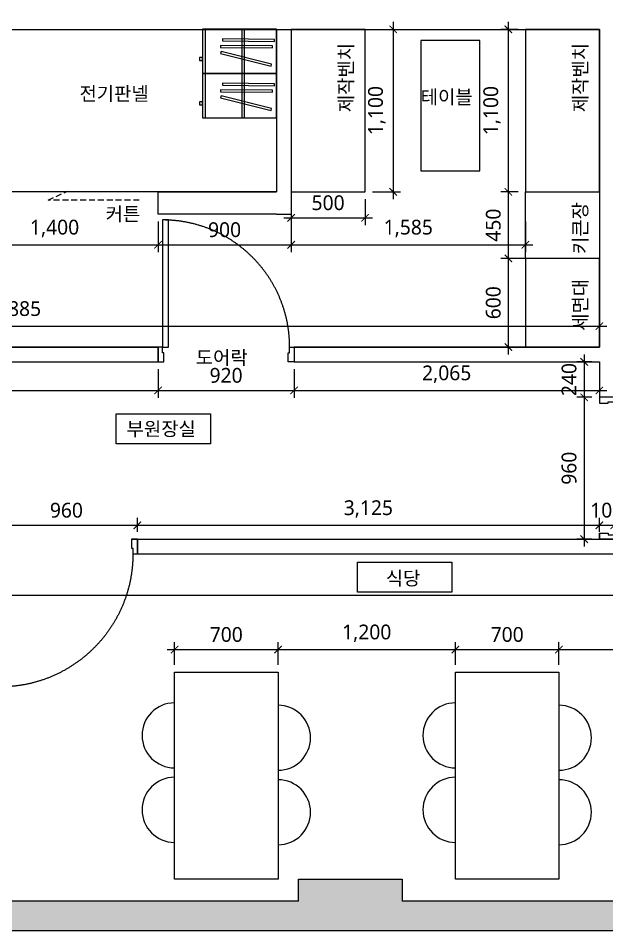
# Model space of a CAD drawing. Header units: metres. Extents: x 11578468 to 47831421, y -58341524 to -14256839.
# Drawn here: x 23911385 to 23915366, y -29068332 to -29062157 of the extents above; entities that cross this region are included whole.
import ezdxf
from ezdxf.enums import TextEntityAlignment as Align

# ---------------------------------------------------------------- set-up
doc = ezdxf.new("R2010")
doc.units = ezdxf.units.M
doc.header["$LTSCALE"] = 50
doc.header["$MEASUREMENT"] = 0
doc.linetypes.add('CENTER2', pattern=[28.575, 19.05, -3.175, 3.175, -3.175])
doc.linetypes.add('DH-HID2', pattern=[1.2, 0.8, -0.4])
doc.layers.get('0').update_dxf_attribs({"linetype": 'CONTINUOUS'})
doc.layers.get('DEFPOINTS').update_dxf_attribs({"linetype": 'CONTINUOUS'})
for name, color, linetype in [('0-ELC TEXT', 7, 'CONTINUOUS'), ('04_FUR', 6, 'CONTINUOUS'), ('3.기호.계단선', 30, 'CONTINUOUS'), ('FU-FURM', 251, 'DH-HID2'), ('S-DIM', 7, 'CONTINUOUS'), ('wall', 3, 'CONTINUOUS'), ('WIN', 4, 'CONTINUOUS'), ('家具', 251, 'CONTINUOUS')]:
    doc.layers.add(name, color=color, linetype=linetype)
doc.layers.add('Arch', color=8, linetype='CONTINUOUS', lineweight=0)
doc.layers.add('ha', color=8, linetype='CONTINUOUS', lineweight=5)
doc.styles.add('HY 울릉도 L', font='malgun.ttf')
doc.styles.add('맑은 고딕', font='malgun.ttf')
doc.dimstyles.new('사본 50', dxfattribs={"dimscale": 50, "dimtxt": 2, "dimasz": 1, "dimexe": 1, "dimexo": 1, "dimgap": 1, "dimtad": 1, "dimdec": 0, "dimrnd": 0.05, "dimdsep": 46, "dimlunit": 6, "dimtxsty": 'HY 울릉도 L', "dimblk": 'ARCHTICK', "dimcen": 2.5, "dimdle": 1, "dimclrd": 133, "dimclre": 133, "dimclrt": 30, "dimadec": 0, "dimazin": 0, "dimtfac": 1, "dimtdec": 0, "dimtix": 1, "dimtmove": 2, "dimatfit": 3, "dimldrblk": 'ARCHTICK', "dimfxl": 1, "dimlwd": -1, "dimlwe": -1, "dimarcsym": 0})

# ---------------------------------------------------------------- blocks, each defined once
blk = doc.blocks.new('sdagdgds')
at = {"layer": 'ha', "transparency": 33554687}
h = blk.add_hatch(color=256, dxfattribs=at)
h.dxf.hatch_style = 1
h.paths.add_polyline_path([(23725502, -29128457), (23728302, -29128457), (23728302, -29132607), (23728502, -29132607), (23728502, -29128257), (23728302, -29128257), (23725302, -29128257), (23725302, -29132557), (23725502, -29132557)])
h.paths.add_polyline_path([(23728502, -29133657), (23728302, -29133657), (23728302, -29133757), (23725502, -29133757), (23725502, -29133657), (23725302, -29133657), (23725302, -29133757), (23724848.0976572, -29133757), (23724752, -29133757), (23724752, -29136507), (23725152, -29136507), (23725152, -29137657), (23725352, -29137657), (23725352, -29137507), (23727752, -29137507), (23727952, -29137507), (23727952, -29137307), (23725352, -29137307), (23725352, -29136507), (23727052, -29136507), (23727052, -29136707), (23727252, -29136707), (23727252, -29136507), (23727252, -29135757), (23727252, -29135707), (23727052, -29135707), (23727052, -29135757), (23727052, -29136307), (23725352, -29136307), (23724952, -29136307), (23724952, -29133957), (23727052, -29133957), (23727052, -29134507), (23727252, -29134507), (23727252, -29133957), (23728502, -29133957)])
h.paths.add_polyline_path([(23727952, -29138607), (23727752, -29138607), (23727752, -29139637), (23725352, -29139637), (23725352, -29139457), (23725152, -29139457), (23725152, -29140057), (23725352, -29140057), (23725352, -29139837), (23727752, -29139837), (23727752, -29139907), (23727952, -29139907), (23727952, -29139837)])
h.paths.add_polyline_path([(23727952, -29141007), (23727752, -29141007), (23727752, -29142007), (23725352, -29142007), (23725352, -29141857), (23725152, -29141857), (23725152, -29144557), (23725652, -29144557), (23725652, -29144657), (23729552, -29144657), (23729552, -29144457), (23725852, -29144457), (23725852, -29144357), (23725352, -29144357), (23725352, -29142207), (23727952, -29142207)])
h.paths.add_polyline_path([(23731552, -29144307), (23730852, -29144307), (23730852, -29144457), (23730732, -29144457), (23730732, -29144657), (23732052, -29144657), (23732052, -29144457), (23731552, -29144457)])
h.paths.add_polyline_path([(23739502, -29144457), (23736702, -29144457), (23736702, -29144307), (23736002, -29144307), (23736002, -29144457), (23733202, -29144457), (23733202, -29144657), (23739502, -29144657)])
h.paths.add_polyline_path([(23745902, -29143307), (23745702, -29143307), (23745702, -29144457), (23744702, -29144457), (23744702, -29144307), (23744002, -29144307), (23744002, -29144457), (23743102, -29144457), (23743102, -29144657), (23745902, -29144657)])
h.paths.add_polyline_path([(23745902, -29133157), (23745702, -29133157), (23745702, -29139657), (23745902, -29139657)])
h.paths.add_polyline_path([(23745902, -29140857), (23745702, -29140857), (23745702, -29142157), (23745902, -29142157)])
h.paths.add_polyline_path([(23744602, -29136307), (23743902, -29136307), (23743902, -29136657), (23744602, -29136657)])
h.paths.add_polyline_path([(23736702, -29136307), (23736002, -29136307), (23736002, -29136657), (23736702, -29136657)])
h.paths.add_polyline_path([(23731602, -29136307), (23730902, -29136307), (23730902, -29136657), (23731602, -29136657)])
h.paths.add_polyline_path([(23745902, -29130707), (23745702, -29130707), (23745702, -29131957), (23745902, -29131957)])
h.paths.add_polyline_path([(23745902, -29128257), (23743802, -29128257), (23743802, -29128457), (23743802, -29128707), (23744502, -29128707), (23744502, -29128457), (23745702, -29128457), (23745702, -29129607), (23745902, -29129607)])
h.paths.add_polyline_path([(23731602, -29128457), (23731602, -29128257), (23730902, -29128257), (23730902, -29130107), (23731102, -29130107), (23731102, -29128707), (23731602, -29128707)])
h.paths.add_polyline_path([(23736702, -29128257), (23736002, -29128257), (23736002, -29128457), (23736002, -29128707), (23736702, -29128707), (23736702, -29128457)])
at = {"layer": 'wall'}
for p, q in [((23736002, -29144457), (23736002, -29144307)), ((23736002, -29144307), (23736702, -29144307)), ((23736702, -29144307), (23736702, -29144457)), ((23736002, -29144457), (23733202, -29144457)), ((23739502, -29144457), (23736702, -29144457)), ((23739502, -29144657), (23733202, -29144657))]:
    blk.add_line(p, q, dxfattribs=at)
blk = doc.blocks.new('*U1345')
at = {"layer": 'WIN', "linetype": 'Continuous', "transparency": 33554687}
for points in [[(30, 1100), (30, 200), (70, 200), (70, 1100)], [(0, 200), (0, 100), (40, 100), (40, 160), (30, 160), (30, 200)], [(960, 200), (960, 100), (920, 100), (920, 160), (930, 160), (930, 200)]]:
    blk.add_lwpolyline(points, close=True, dxfattribs=at)
at = {"layer": 'WIN', "linetype": 'CENTER2', "ltscale": 20, "transparency": 33554687}
blk.add_arc((30, 200), 900, 0, 90, dxfattribs=at)
blk = doc.blocks.new('arrttt')
at = {"layer": 'Arch', "color": 6}
for p, q in [((883190.8, 53508.7), (882890.8, 53508.7)), ((882890.8, 53508.7), (882890.8, 53008.7)), ((882958.9, 53496.3), (882955.8, 53144.1)), ((882972.9, 53496.2), (882958.9, 53496.3)), ((882969.8, 53144), (882972.9, 53496.2)), ((883002.8, 53482.1), (882999.7, 53130)), ((883016.8, 53482), (883002.8, 53482.1)), ((883013.7, 53129.9), (883016.8, 53482)), ((883126.4, 53476.3), (883040, 53134.9)), ((883140, 53472.9), (883126.4, 53476.3)), ((883190.8, 53008.7), (883190.8, 53508.7)), ((883053.6, 53131.5), (883140, 53472.9)), ((882890.8, 53291.2), (883190.8, 53291.2)), ((882890.8, 53276.2), (883190.8, 53276.2)), ((882955.8, 53144.1), (882969.8, 53144)), ((882999.7, 53130), (883013.7, 53129.9)), ((883040, 53134.9), (883053.6, 53131.5)), ((883190.8, 53028.7), (882890.8, 53028.7)), ((882890.8, 53008.7), (883190.8, 53008.7)), ((883100.8, 53008.7), (883080.8, 53008.7)), ((883080.8, 53008.7), (883080.8, 52988.7)), ((883080.8, 52988.7), (883100.8, 52988.7)), ((883100.8, 52988.7), (883100.8, 53008.7))]:
    blk.add_line(p, q, dxfattribs=at)
blk = doc.blocks.new('_ArchTick')
at = {"color": 0, "linetype": 'ByBlock', "const_width": 0.15}
blk.add_lwpolyline([(-0.5, -0.5), (0.5, 0.5)], dxfattribs=at)
blk = doc.blocks.new('*D2931')
at = {"layer": 'DEFPOINTS', "color": 0}
for p in [(23915315.7, -29064482), (23915212.7, -29064722), (23915315.7, -29064722)]:
    blk.add_point(p, dxfattribs=at)
at = {"layer": 'S-DIM', "color": 133, "ltscale": 10}
for p, q in [((23915265.7, -29064482), (23915162.7, -29064482)), ((23915212.7, -29064432), (23915212.7, -29064772)), ((23915265.7, -29064722), (23915162.7, -29064722))]:
    blk.add_line(p, q, dxfattribs=at)
at = {"layer": 'S-DIM', "color": 133, "xscale": 50, "yscale": 50, "zscale": 50}
for p, rotation in [((23915212.7, -29064482), 270), ((23915212.7, -29064722), 90)]:
    blk.add_blockref('_ArchTick', p, dxfattribs=dict(at, rotation=rotation))
at = {"layer": 'S-DIM', "color": 30, "ltscale": 10, "insert": (23915111, -29064602), "char_height": 100, "attachment_point": 5, "rotation": 90, "style": 'HY 울릉도 L'}
blk.add_mtext('240', dxfattribs=at)
blk = doc.blocks.new('*D2932')
at = {"layer": 'DEFPOINTS', "color": 0}
for p in [(23915315.7, -29064722), (23915212.7, -29065682), (23915315.7, -29065682)]:
    blk.add_point(p, dxfattribs=at)
at = {"layer": 'S-DIM', "color": 133, "ltscale": 10}
for p, q in [((23915212.7, -29064672), (23915212.7, -29065732)), ((23915265.7, -29064722), (23915162.7, -29064722)), ((23915265.7, -29065682), (23915162.7, -29065682))]:
    blk.add_line(p, q, dxfattribs=at)
at = {"layer": 'S-DIM', "color": 133, "xscale": 50, "yscale": 50, "zscale": 50}
for p, rotation in [((23915212.7, -29064722), 90), ((23915212.7, -29065682), 270)]:
    blk.add_blockref('_ArchTick', p, dxfattribs=dict(at, rotation=rotation))
at = {"layer": 'S-DIM', "color": 30, "ltscale": 10, "insert": (23915111, -29065202), "char_height": 100, "attachment_point": 5, "rotation": 90, "style": 'HY 울릉도 L'}
blk.add_mtext('960', dxfattribs=at)
blk = doc.blocks.new('*D2934')
at = {"layer": 'DEFPOINTS', "color": 0}
for p in [(23912190.8, -29065588.4), (23911230.8, -29065682), (23912190.8, -29065682)]:
    blk.add_point(p, dxfattribs=at)
at = {"layer": 'S-DIM', "color": 133, "ltscale": 10}
for p, q in [((23911230.8, -29065632), (23911230.8, -29065538.4)), ((23912190.8, -29065632), (23912190.8, -29065538.4)), ((23911180.8, -29065588.4), (23912240.8, -29065588.4))]:
    blk.add_line(p, q, dxfattribs=at)
at = {"layer": 'S-DIM', "color": 133, "xscale": 50, "yscale": 50, "zscale": 50, "rotation": 180}
blk.add_blockref('_ArchTick', (23911230.8, -29065588.4), dxfattribs=at)
at = {"layer": 'S-DIM', "color": 133, "xscale": 50, "yscale": 50, "zscale": 50}
blk.add_blockref('_ArchTick', (23912190.8, -29065588.4), dxfattribs=at)
at = {"layer": 'S-DIM', "color": 30, "ltscale": 10, "insert": (23911710.8, -29065486.7), "char_height": 100, "attachment_point": 5, "style": 'HY 울릉도 L'}
blk.add_mtext('960', dxfattribs=at)
blk = doc.blocks.new('*D2935')
at = {"layer": 'DEFPOINTS', "color": 0}
for p in [(23915315.7, -29065588.4), (23912190.8, -29065682), (23915315.7, -29065682)]:
    blk.add_point(p, dxfattribs=at)
at = {"layer": 'S-DIM', "color": 133, "ltscale": 10}
for p, q in [((23912190.8, -29065632), (23912190.8, -29065538.4)), ((23915315.7, -29065632), (23915315.7, -29065538.4)), ((23912140.8, -29065588.4), (23915365.7, -29065588.4))]:
    blk.add_line(p, q, dxfattribs=at)
at = {"layer": 'S-DIM', "color": 133, "xscale": 50, "yscale": 50, "zscale": 50, "rotation": 180}
blk.add_blockref('_ArchTick', (23912190.8, -29065588.4), dxfattribs=at)
at = {"layer": 'S-DIM', "color": 133, "xscale": 50, "yscale": 50, "zscale": 50}
blk.add_blockref('_ArchTick', (23915315.7, -29065588.4), dxfattribs=at)
at = {"layer": 'S-DIM', "color": 30, "ltscale": 10, "insert": (23913753.2, -29065478.1), "char_height": 100, "attachment_point": 5, "style": 'HY 울릉도 L'}
blk.add_mtext('3,125', dxfattribs=at)
blk = doc.blocks.new('*D2936')
at = {"layer": 'DEFPOINTS', "color": 0}
for p in [(23915415.7, -29062232), (23915415.7, -29065588.4), (23915315.7, -29065682)]:
    blk.add_point(p, dxfattribs=at)
at = {"layer": 'S-DIM', "color": 133, "ltscale": 10}
for p, q in [((23915415.7, -29062282), (23915415.7, -29065638.4)), ((23915315.7, -29065632), (23915315.7, -29065538.4)), ((23915265.7, -29065588.4), (23915465.7, -29065588.4))]:
    blk.add_line(p, q, dxfattribs=at)
at = {"layer": 'S-DIM', "color": 133, "xscale": 50, "yscale": 50, "zscale": 50}
blk.add_blockref('_ArchTick', (23915315.7, -29065588.4), dxfattribs=at)
at = {"layer": 'S-DIM', "color": 133, "xscale": 50, "yscale": 50, "zscale": 50, "rotation": 180}
blk.add_blockref('_ArchTick', (23915415.7, -29065588.4), dxfattribs=at)
at = {"layer": 'S-DIM', "color": 30, "ltscale": 10, "insert": (23915365.7, -29065486.4), "char_height": 100, "attachment_point": 5, "style": 'HY 울릉도 L'}
blk.add_mtext('100', dxfattribs=at)
blk = doc.blocks.new('*D2943')
at = {"layer": 'DEFPOINTS', "color": 0}
for p in [(23911230.8, -29065782), (23920380.8, -29065782), (23920380.8, -29066061.8)]:
    blk.add_point(p, dxfattribs=at)
at = {"layer": 'wall', "color": 133, "ltscale": 10}
for p, q in [((23911230.8, -29065832), (23911230.8, -29066111.8)), ((23920380.8, -29065832), (23920380.8, -29066111.8)), ((23911180.8, -29066061.8), (23920430.8, -29066061.8))]:
    blk.add_line(p, q, dxfattribs=at)
at = {"layer": 'wall', "color": 133, "xscale": 50, "yscale": 50, "zscale": 50, "rotation": 180}
blk.add_blockref('_ArchTick', (23911230.8, -29066061.8), dxfattribs=at)
at = {"layer": 'wall', "color": 133, "xscale": 50, "yscale": 50, "zscale": 50}
blk.add_blockref('_ArchTick', (23920380.8, -29066061.8), dxfattribs=at)
at = {"layer": 'wall', "color": 30, "ltscale": 10, "insert": (23915805.8, -29065951.5), "char_height": 100, "attachment_point": 5, "style": 'HY 울릉도 L'}
blk.add_mtext('9,150', dxfattribs=at)
blk = doc.blocks.new('*D2944')
at = {"layer": 'DEFPOINTS', "color": 0}
for p in [(23913142.2, -29066429.3), (23912442.2, -29066582), (23913142.2, -29066582)]:
    blk.add_point(p, dxfattribs=at)
at = {"layer": 'wall', "color": 133, "ltscale": 10}
for p, q in [((23912442.2, -29066532), (23912442.2, -29066379.3)), ((23913142.2, -29066532), (23913142.2, -29066379.3)), ((23912392.2, -29066429.3), (23913192.2, -29066429.3))]:
    blk.add_line(p, q, dxfattribs=at)
at = {"layer": 'wall', "color": 133, "xscale": 50, "yscale": 50, "zscale": 50, "rotation": 180}
blk.add_blockref('_ArchTick', (23912442.2, -29066429.3), dxfattribs=at)
at = {"layer": 'wall', "color": 133, "xscale": 50, "yscale": 50, "zscale": 50}
blk.add_blockref('_ArchTick', (23913142.2, -29066429.3), dxfattribs=at)
at = {"layer": 'wall', "color": 30, "ltscale": 10, "insert": (23912792.2, -29066327.6), "char_height": 100, "attachment_point": 5, "style": 'HY 울릉도 L'}
blk.add_mtext('700', dxfattribs=at)
blk = doc.blocks.new('*D2945')
at = {"layer": 'DEFPOINTS', "color": 0}
for p in [(23914342.2, -29066429.3), (23913142.2, -29066582), (23914342.2, -29066582)]:
    blk.add_point(p, dxfattribs=at)
at = {"layer": 'wall', "color": 133, "ltscale": 10}
for p, q in [((23913142.2, -29066532), (23913142.2, -29066379.3)), ((23914342.2, -29066532), (23914342.2, -29066379.3)), ((23913092.2, -29066429.3), (23914392.2, -29066429.3))]:
    blk.add_line(p, q, dxfattribs=at)
at = {"layer": 'wall', "color": 133, "xscale": 50, "yscale": 50, "zscale": 50, "rotation": 180}
blk.add_blockref('_ArchTick', (23913142.2, -29066429.3), dxfattribs=at)
at = {"layer": 'wall', "color": 133, "xscale": 50, "yscale": 50, "zscale": 50}
blk.add_blockref('_ArchTick', (23914342.2, -29066429.3), dxfattribs=at)
at = {"layer": 'wall', "color": 30, "ltscale": 10, "insert": (23913742.2, -29066319), "char_height": 100, "attachment_point": 5, "style": 'HY 울릉도 L'}
blk.add_mtext('1,200', dxfattribs=at)
blk = doc.blocks.new('*D2946')
at = {"layer": 'DEFPOINTS', "color": 0}
for p in [(23915042.2, -29066429.3), (23914342.2, -29066582), (23915042.2, -29066582)]:
    blk.add_point(p, dxfattribs=at)
at = {"layer": 'wall', "color": 133, "ltscale": 10}
for p, q in [((23914342.2, -29066532), (23914342.2, -29066379.3)), ((23915042.2, -29066532), (23915042.2, -29066379.3)), ((23914292.2, -29066429.3), (23915092.2, -29066429.3))]:
    blk.add_line(p, q, dxfattribs=at)
at = {"layer": 'wall', "color": 133, "xscale": 50, "yscale": 50, "zscale": 50, "rotation": 180}
blk.add_blockref('_ArchTick', (23914342.2, -29066429.3), dxfattribs=at)
at = {"layer": 'wall', "color": 133, "xscale": 50, "yscale": 50, "zscale": 50}
blk.add_blockref('_ArchTick', (23915042.2, -29066429.3), dxfattribs=at)
at = {"layer": 'wall', "color": 30, "ltscale": 10, "insert": (23914692.2, -29066327.6), "char_height": 100, "attachment_point": 5, "style": 'HY 울릉도 L'}
blk.add_mtext('700', dxfattribs=at)
blk = doc.blocks.new('*D2947')
at = {"layer": 'DEFPOINTS', "color": 0}
for p in [(23916242.2, -29066429.3), (23915042.2, -29066582), (23916242.2, -29066582)]:
    blk.add_point(p, dxfattribs=at)
at = {"layer": 'wall', "color": 133, "ltscale": 10}
for p, q in [((23915042.2, -29066532), (23915042.2, -29066379.3)), ((23916242.2, -29066532), (23916242.2, -29066379.3)), ((23914992.2, -29066429.3), (23916292.2, -29066429.3))]:
    blk.add_line(p, q, dxfattribs=at)
at = {"layer": 'wall', "color": 133, "xscale": 50, "yscale": 50, "zscale": 50, "rotation": 180}
blk.add_blockref('_ArchTick', (23915042.2, -29066429.3), dxfattribs=at)
at = {"layer": 'wall', "color": 133, "xscale": 50, "yscale": 50, "zscale": 50}
blk.add_blockref('_ArchTick', (23916242.2, -29066429.3), dxfattribs=at)
at = {"layer": 'wall', "color": 30, "ltscale": 10, "insert": (23915642.2, -29066319), "char_height": 100, "attachment_point": 5, "style": 'HY 울릉도 L'}
blk.add_mtext('1,200', dxfattribs=at)
blk = doc.blocks.new('*D2952')
at = {"layer": 'DEFPOINTS', "color": 0}
for p in [(23914700.3, -29063782), (23914865.7, -29063782), (23914865.7, -29064382)]:
    blk.add_point(p, dxfattribs=at)
at = {"layer": 'wall', "color": 133, "ltscale": 10}
for p, q in [((23914700.3, -29064432), (23914700.3, -29063732)), ((23914815.7, -29063782), (23914650.3, -29063782)), ((23914815.7, -29064382), (23914650.3, -29064382))]:
    blk.add_line(p, q, dxfattribs=at)
at = {"layer": 'wall', "color": 133, "xscale": 50, "yscale": 50, "zscale": 50}
for p, rotation in [((23914700.3, -29063782), 90), ((23914700.3, -29064382), 270)]:
    blk.add_blockref('_ArchTick', p, dxfattribs=dict(at, rotation=rotation))
at = {"layer": 'wall', "color": 30, "ltscale": 10, "insert": (23914598.6, -29064082), "char_height": 100, "attachment_point": 5, "rotation": 90, "style": 'HY 울릉도 L'}
blk.add_mtext('600', dxfattribs=at)
blk = doc.blocks.new('12234')
at = {"layer": 'FU-FURM'}
for p, q in [((23915149.5, -29138501.3), (23915279.9, -29138441.8)), ((23915766, -29138501.3), (23915149.5, -29138501.3))]:
    blk.add_line(p, q, dxfattribs=at)
at = {"layer": '0-ELC TEXT', "style": '맑은 고딕'}
blk.add_text('커튼', height=93.33, dxfattribs=at).set_placement((23915655, -29138596.3), align=Align.MIDDLE_CENTER)
blk = doc.blocks.new('*D2953')
at = {"layer": 'DEFPOINTS', "color": 0}
for p in [(23913730.8, -29062232), (23913730.8, -29063332), (23913920.8, -29063332)]:
    blk.add_point(p, dxfattribs=at)
at = {"layer": 'wall', "color": 133, "ltscale": 10}
for p, q in [((23913920.8, -29062182), (23913920.8, -29063382)), ((23913780.8, -29062232), (23913970.8, -29062232)), ((23913780.8, -29063332), (23913970.8, -29063332))]:
    blk.add_line(p, q, dxfattribs=at)
at = {"layer": 'wall', "color": 133, "xscale": 50, "yscale": 50, "zscale": 50}
for p, rotation in [((23913920.8, -29062232), 90), ((23913920.8, -29063332), 270)]:
    blk.add_blockref('_ArchTick', p, dxfattribs=dict(at, rotation=rotation))
at = {"layer": 'wall', "color": 30, "ltscale": 10, "insert": (23913810.4, -29062782), "char_height": 100, "attachment_point": 5, "rotation": 90, "style": 'HY 울릉도 L'}
blk.add_mtext('1,100', dxfattribs=at)
blk = doc.blocks.new('*D2954')
at = {"layer": 'DEFPOINTS', "color": 0}
for p in [(23913230.8, -29063332), (23913730.8, -29063332), (23913730.8, -29063507.6)]:
    blk.add_point(p, dxfattribs=at)
at = {"layer": 'wall', "color": 133, "ltscale": 10}
for p, q in [((23913230.8, -29063382), (23913230.8, -29063557.6)), ((23913730.8, -29063382), (23913730.8, -29063557.6)), ((23913180.8, -29063507.6), (23913780.8, -29063507.6))]:
    blk.add_line(p, q, dxfattribs=at)
at = {"layer": 'wall', "color": 133, "xscale": 50, "yscale": 50, "zscale": 50, "rotation": 180}
blk.add_blockref('_ArchTick', (23913230.8, -29063507.6), dxfattribs=at)
at = {"layer": 'wall', "color": 133, "xscale": 50, "yscale": 50, "zscale": 50}
blk.add_blockref('_ArchTick', (23913730.8, -29063507.6), dxfattribs=at)
at = {"layer": 'wall', "color": 30, "ltscale": 10, "insert": (23913480.8, -29063406), "char_height": 100, "attachment_point": 5, "style": 'HY 울릉도 L'}
blk.add_mtext('500', dxfattribs=at)
blk = doc.blocks.new('*D2955')
at = {"layer": 'DEFPOINTS', "color": 0}
for p in [(23914700.3, -29063332), (23914815.7, -29063332), (23914815.7, -29063782)]:
    blk.add_point(p, dxfattribs=at)
at = {"layer": 'wall', "color": 133, "ltscale": 10}
for p, q in [((23914700.3, -29063832), (23914700.3, -29063282)), ((23914765.7, -29063332), (23914650.3, -29063332)), ((23914765.7, -29063782), (23914650.3, -29063782))]:
    blk.add_line(p, q, dxfattribs=at)
at = {"layer": 'wall', "color": 133, "xscale": 50, "yscale": 50, "zscale": 50}
for p, rotation in [((23914700.3, -29063332), 90), ((23914700.3, -29063782), 270)]:
    blk.add_blockref('_ArchTick', p, dxfattribs=dict(at, rotation=rotation))
at = {"layer": 'wall', "color": 30, "ltscale": 10, "insert": (23914598.6, -29063557), "char_height": 100, "attachment_point": 5, "rotation": 90, "style": 'HY 울릉도 L'}
blk.add_mtext('450', dxfattribs=at)
blk = doc.blocks.new('*D2956')
at = {"layer": 'DEFPOINTS', "color": 0}
for p in [(23914700.3, -29062232), (23914815.7, -29062232), (23914815.7, -29063332)]:
    blk.add_point(p, dxfattribs=at)
at = {"layer": 'wall', "color": 133, "ltscale": 10}
for p, q in [((23914700.3, -29063382), (23914700.3, -29062182)), ((23914765.7, -29062232), (23914650.3, -29062232)), ((23914765.7, -29063332), (23914650.3, -29063332))]:
    blk.add_line(p, q, dxfattribs=at)
at = {"layer": 'wall', "color": 133, "xscale": 50, "yscale": 50, "zscale": 50}
for p, rotation in [((23914700.3, -29062232), 90), ((23914700.3, -29063332), 270)]:
    blk.add_blockref('_ArchTick', p, dxfattribs=dict(at, rotation=rotation))
at = {"layer": 'wall', "color": 30, "ltscale": 10, "insert": (23914590, -29062782), "char_height": 100, "attachment_point": 5, "rotation": 90, "style": 'HY 울릉도 L'}
blk.add_mtext('1,100', dxfattribs=at)
blk = doc.blocks.new('*D2960')
at = {"layer": 'DEFPOINTS', "color": 0}
for p in [(23912330.8, -29063482), (23913230.8, -29063482), (23913230.8, -29063689.9)]:
    blk.add_point(p, dxfattribs=at)
at = {"layer": 'wall', "color": 133, "ltscale": 10}
for p, q in [((23912330.8, -29063532), (23912330.8, -29063739.9)), ((23913230.8, -29063532), (23913230.8, -29063739.9)), ((23912280.8, -29063689.9), (23913280.8, -29063689.9))]:
    blk.add_line(p, q, dxfattribs=at)
at = {"layer": 'wall', "color": 133, "xscale": 50, "yscale": 50, "zscale": 50, "rotation": 180}
blk.add_blockref('_ArchTick', (23912330.8, -29063689.9), dxfattribs=at)
at = {"layer": 'wall', "color": 133, "xscale": 50, "yscale": 50, "zscale": 50}
blk.add_blockref('_ArchTick', (23913230.8, -29063689.9), dxfattribs=at)
at = {"layer": 'wall', "color": 30, "ltscale": 10, "insert": (23912780.8, -29063588.3), "char_height": 100, "attachment_point": 5, "style": 'HY 울릉도 L'}
blk.add_mtext('900', dxfattribs=at)
blk = doc.blocks.new('*D2961')
at = {"layer": 'DEFPOINTS', "color": 0}
for p in [(23913230.8, -29063482), (23914815.7, -29063482), (23914815.7, -29063689.9)]:
    blk.add_point(p, dxfattribs=at)
at = {"layer": 'wall', "color": 133, "ltscale": 10}
for p, q in [((23913230.8, -29063532), (23913230.8, -29063739.9)), ((23914815.7, -29063532), (23914815.7, -29063739.9)), ((23913180.8, -29063689.9), (23914865.7, -29063689.9))]:
    blk.add_line(p, q, dxfattribs=at)
at = {"layer": 'wall', "color": 133, "xscale": 50, "yscale": 50, "zscale": 50, "rotation": 180}
blk.add_blockref('_ArchTick', (23913230.8, -29063689.9), dxfattribs=at)
at = {"layer": 'wall', "color": 133, "xscale": 50, "yscale": 50, "zscale": 50}
blk.add_blockref('_ArchTick', (23914815.7, -29063689.9), dxfattribs=at)
at = {"layer": 'wall', "color": 30, "ltscale": 10, "insert": (23914023.2, -29063579.6), "char_height": 100, "attachment_point": 5, "style": 'HY 울릉도 L'}
blk.add_mtext('1,585', dxfattribs=at)
blk = doc.blocks.new('*U1488')
at = {"layer": 'WIN', "linetype": 'Continuous', "transparency": 33554687}
for points in [[(30, 1060), (30, 200), (70, 200), (70, 1060)], [(0, 200), (0, 100), (40, 100), (40, 160), (30, 160), (30, 200)], [(920, 200), (920, 100), (880, 100), (880, 160), (890, 160), (890, 200)]]:
    blk.add_lwpolyline(points, close=True, dxfattribs=at)
at = {"layer": 'WIN', "linetype": 'CENTER2', "ltscale": 20, "transparency": 33554687}
blk.add_arc((30, 200), 860, 0, 90, dxfattribs=at)
blk = doc.blocks.new('*D2962')
at = {"layer": 'DEFPOINTS', "color": 0}
for p in [(23907430.8, -29064482), (23912330.8, -29064482), (23912330.8, -29064675.7)]:
    blk.add_point(p, dxfattribs=at)
at = {"layer": 'wall', "color": 133, "ltscale": 10}
for p, q in [((23907430.8, -29064532), (23907430.8, -29064725.7)), ((23912330.8, -29064532), (23912330.8, -29064725.7)), ((23907380.8, -29064675.7), (23912380.8, -29064675.7))]:
    blk.add_line(p, q, dxfattribs=at)
at = {"layer": 'wall', "color": 133, "xscale": 50, "yscale": 50, "zscale": 50, "rotation": 180}
blk.add_blockref('_ArchTick', (23907430.8, -29064675.7), dxfattribs=at)
at = {"layer": 'wall', "color": 133, "xscale": 50, "yscale": 50, "zscale": 50}
blk.add_blockref('_ArchTick', (23912330.8, -29064675.7), dxfattribs=at)
at = {"layer": 'wall', "color": 30, "ltscale": 10, "insert": (23909880.8, -29064565.7), "char_height": 100, "attachment_point": 5, "style": 'HY 울릉도 L'}
blk.add_mtext('4,900', dxfattribs=at)
blk = doc.blocks.new('*D2963')
at = {"layer": 'DEFPOINTS', "color": 0}
for p in [(23912330.8, -29064482), (23913250.8, -29064482), (23913250.8, -29064675.7)]:
    blk.add_point(p, dxfattribs=at)
at = {"layer": 'wall', "color": 133, "ltscale": 10}
for p, q in [((23912330.8, -29064532), (23912330.8, -29064725.7)), ((23913250.8, -29064532), (23913250.8, -29064725.7)), ((23912280.8, -29064675.7), (23913300.8, -29064675.7))]:
    blk.add_line(p, q, dxfattribs=at)
at = {"layer": 'wall', "color": 133, "xscale": 50, "yscale": 50, "zscale": 50, "rotation": 180}
blk.add_blockref('_ArchTick', (23912330.8, -29064675.7), dxfattribs=at)
at = {"layer": 'wall', "color": 133, "xscale": 50, "yscale": 50, "zscale": 50}
blk.add_blockref('_ArchTick', (23913250.8, -29064675.7), dxfattribs=at)
at = {"layer": 'wall', "color": 30, "ltscale": 10, "insert": (23912790.8, -29064574), "char_height": 100, "attachment_point": 5, "style": 'HY 울릉도 L'}
blk.add_mtext('920', dxfattribs=at)
blk = doc.blocks.new('*D2964')
at = {"layer": 'DEFPOINTS', "color": 0}
for p in [(23913250.8, -29064482), (23915315.7, -29064482), (23915315.7, -29064675.7)]:
    blk.add_point(p, dxfattribs=at)
at = {"layer": 'wall', "color": 133, "ltscale": 10}
for p, q in [((23913250.8, -29064532), (23913250.8, -29064725.7)), ((23915315.7, -29064532), (23915315.7, -29064725.7)), ((23913200.8, -29064675.7), (23915365.7, -29064675.7))]:
    blk.add_line(p, q, dxfattribs=at)
at = {"layer": 'wall', "color": 133, "xscale": 50, "yscale": 50, "zscale": 50, "rotation": 180}
blk.add_blockref('_ArchTick', (23913250.8, -29064675.7), dxfattribs=at)
at = {"layer": 'wall', "color": 133, "xscale": 50, "yscale": 50, "zscale": 50}
blk.add_blockref('_ArchTick', (23915315.7, -29064675.7), dxfattribs=at)
at = {"layer": 'wall', "color": 30, "ltscale": 10, "insert": (23914283.2, -29064565.7), "char_height": 100, "attachment_point": 5, "style": 'HY 울릉도 L'}
blk.add_mtext('2,065', dxfattribs=at)
blk = doc.blocks.new('*D2968')
at = {"layer": 'DEFPOINTS', "color": 0}
for p in [(23910930.8, -29063482), (23912330.8, -29063482), (23912330.8, -29063689.9)]:
    blk.add_point(p, dxfattribs=at)
at = {"layer": 'wall', "color": 133, "ltscale": 10}
for p, q in [((23910930.8, -29063532), (23910930.8, -29063739.9)), ((23912330.8, -29063532), (23912330.8, -29063739.9)), ((23910880.8, -29063689.9), (23912380.8, -29063689.9))]:
    blk.add_line(p, q, dxfattribs=at)
at = {"layer": 'wall', "color": 133, "xscale": 50, "yscale": 50, "zscale": 50, "rotation": 180}
blk.add_blockref('_ArchTick', (23910930.8, -29063689.9), dxfattribs=at)
at = {"layer": 'wall', "color": 133, "xscale": 50, "yscale": 50, "zscale": 50}
blk.add_blockref('_ArchTick', (23912330.8, -29063689.9), dxfattribs=at)
at = {"layer": 'wall', "color": 30, "ltscale": 10, "insert": (23911630.8, -29063579.6), "char_height": 100, "attachment_point": 5, "style": 'HY 울릉도 L'}
blk.add_mtext('1,400', dxfattribs=at)
blk = doc.blocks.new('*D2969')
at = {"layer": 'DEFPOINTS', "color": 0}
for p in [(23915315.7, -29064240.8), (23907430.8, -29064382), (23915315.7, -29064382)]:
    blk.add_point(p, dxfattribs=at)
at = {"layer": 'wall', "color": 133, "ltscale": 10}
for p, q in [((23907380.8, -29064240.8), (23915365.7, -29064240.8)), ((23907430.8, -29064332), (23907430.8, -29064190.8)), ((23915315.7, -29064332), (23915315.7, -29064190.8))]:
    blk.add_line(p, q, dxfattribs=at)
at = {"layer": 'wall', "color": 133, "xscale": 50, "yscale": 50, "zscale": 50, "rotation": 180}
blk.add_blockref('_ArchTick', (23907430.8, -29064240.8), dxfattribs=at)
at = {"layer": 'wall', "color": 133, "xscale": 50, "yscale": 50, "zscale": 50}
blk.add_blockref('_ArchTick', (23915315.7, -29064240.8), dxfattribs=at)
at = {"layer": 'wall', "color": 30, "ltscale": 10, "insert": (23911373.2, -29064130.7), "char_height": 100, "attachment_point": 5, "style": 'HY 울릉도 L'}
blk.add_mtext('7,885', dxfattribs=at)

msp = doc.modelspace()

# ---------------------------------------------------------------- linework, layer by layer
at = {"layer": '0-ELC TEXT'}
for points in [[(23912047.6, -29064834.5), (23912686.1, -29064834.5), (23912686.1, -29065037.1), (23912047.6, -29065037.1)], [(23913679.7, -29065838.7), (23914318.2, -29065838.7), (23914318.2, -29066041.2), (23913679.7, -29066041.2)]]:
    msp.add_lwpolyline(points, close=True, dxfattribs=at)
at = {"layer": '04_FUR'}
for points in [[(23913230.8, -29063332), (23913730.8, -29063332), (23913730.8, -29062232), (23913230.8, -29062232)], [(23914815.7, -29063332), (23915315.7, -29063332), (23915315.7, -29062232), (23914815.7, -29062232)], [(23914815.7, -29063332), (23915315.7, -29063332), (23915315.7, -29063782), (23914815.7, -29063782)], [(23914815.7, -29064382), (23915315.7, -29064382), (23915315.7, -29063782), (23914815.7, -29063782)]]:
    msp.add_lwpolyline(points, close=True, dxfattribs=at)
at = {"layer": 'ha', "ltscale": 10}
msp.add_lwpolyline([(23910930.8, -29062232), (23913130.8, -29062232), (23913130.8, -29063332), (23910930.8, -29063332)], close=True, dxfattribs=at)
at = {"layer": 'wall', "ltscale": 10}
for p, q in [((23910815.7, -29062232), (23913115.7, -29062232)), ((23913115.7, -29062232), (23915315.7, -29062232)), ((23913130.8, -29062232), (23913130.8, -29063332)), ((23913230.8, -29062232), (23913230.8, -29063482)), ((23915315.7, -29062232), (23915315.7, -29064382)), ((23912330.8, -29063482), (23912330.8, -29063332)), ((23912330.8, -29063332), (23913130.8, -29063332)), ((23913130.8, -29063482), (23912330.8, -29063482)), ((23913130.8, -29063482), (23913230.8, -29063482)), ((23907430.8, -29064382), (23912330.8, -29064382)), ((23912330.8, -29064382), (23907430.8, -29064382)), ((23911677.4, -29064382), (23912330.8, -29064382)), ((23912330.8, -29064382), (23911677.4, -29064382)), ((23912330.8, -29064482), (23912330.8, -29064382)), ((23913250.8, -29064382), (23915315.7, -29064382)), ((23913250.8, -29064382), (23914015.7, -29064382)), ((23914015.7, -29064382), (23913250.8, -29064382)), ((23915315.7, -29064382), (23913250.8, -29064382)), ((23913250.8, -29064382), (23913250.8, -29064482)), ((23915315.7, -29064382), (23914015.7, -29064382)), ((23914115.7, -29064382), (23915315.7, -29064382)), ((23914115.7, -29064382), (23914215.7, -29064382)), ((23907430.8, -29064482), (23912330.8, -29064482)), ((23911667.4, -29064482), (23912330.8, -29064482)), ((23913250.8, -29064482), (23915315.7, -29064482)), ((23913250.8, -29064482), (23915315.7, -29064482)), ((23915315.7, -29064482), (23915315.7, -29064762)), ((23915315.7, -29065642), (23915315.7, -29065682)), ((23912150.8, -29065682), (23918042.2, -29065682)), ((23912190.8, -29065682), (23912190.8, -29065782)), ((23912160.8, -29065782), (23920380.8, -29065782))]:
    msp.add_line(p, q, dxfattribs=at)
for points in [[(23910815.7, -29062232), (23913115.7, -29062232)], [(23913115.7, -29062232), (23915315.7, -29062232)]]:
    msp.add_lwpolyline(points, dxfattribs=at)
at = {"layer": '家具', "color": 251, "true_color": 0x636466}
for points in [[(23914107.3, -29063188.4), (23914507.3, -29063188.4), (23914507.3, -29062308.4), (23914107.3, -29062308.4)], [(23912442.2, -29066582), (23913142.2, -29066582), (23913142.2, -29067982), (23912442.2, -29067982)], [(23914342.2, -29066582), (23915042.2, -29066582), (23915042.2, -29067982), (23914342.2, -29067982)]]:
    msp.add_lwpolyline(points, close=True, dxfattribs=at)
for centre, start, end in [((23912442.2, -29067009.8), 90, 270), ((23913142.2, -29067026.3), 270, 90), ((23914342.2, -29067009.8), 90, 270), ((23915042.2, -29067026.3), 270, 90), ((23912442.2, -29067513.7), 90, 270), ((23913142.2, -29067530.1), 270, 90), ((23914342.2, -29067513.7), 90, 270), ((23915042.2, -29067530.1), 270, 90)]:
    msp.add_arc(centre, 220, start, end, dxfattribs=at)

# ---------------------------------------------------------------- block references
at = {"layer": '04_FUR', "rotation": 269.9999999994965}
for p in [(23859622.1, -28179341.1), (23859622.1, -28179641.1)]:
    msp.add_blockref('arrttt', p, dxfattribs=at)
at = {"layer": '3.기호.계단선'}
msp.add_blockref('sdagdgds', (177278.8, 76325), dxfattribs=at)
at = {"layer": 'wall'}
msp.add_blockref('12234', (-3562, 75114.2), dxfattribs=at)
at = {"layer": 'WIN', "linetype": 'Continuous'}
msp.add_blockref('*U1488', (23912330.8, -29064582), dxfattribs=at)
at = {"layer": 'WIN', "linetype": 'Continuous', "xscale": -1}
for p, rotation in [((23915215.7, -29065682), 270), ((23911230.8, -29065582), 180)]:
    msp.add_blockref('*U1345', p, dxfattribs=dict(at, rotation=rotation))

# ---------------------------------------------------------------- texts
at = {"layer": '0-ELC TEXT', "style": '맑은 고딕'}
for s, p in [('제작벤치', (23913648.1, -29062792.6)), ('제작벤치', (23915232.9, -29062792.6)), ('키큰장', (23915232.9, -29063752.7)), ('세면대', (23915232.9, -29064272.3))]:
    msp.add_text(s, height=93.33, rotation=90, dxfattribs=at).set_placement(p)
for s, p in [('전기판넬', (23911799.3, -29062714.1)), ('테이블', (23914107.3, -29062737)), ('도어락', (23912585.7, -29064499.8)), ('부원장실', (23912117.7, -29064982.1)), ('식당', (23913871.3, -29065993))]:
    msp.add_text(s, height=93.33, dxfattribs=at).set_placement(p)

# ---------------------------------------------------------------- dimensions: what is measured, and where the dimension line sits
at = {"layer": 'S-DIM', "ltscale": 10}
for base, p1, p2, picture, middle in [((23915415.7, -29065588.4), (23915315.7, -29065682), (23915415.7, -29062232), '*D2936', (23915365.7, -29065486.4)), ((23915315.7, -29065588.4), (23912190.8, -29065682), (23915315.7, -29065682), '*D2935', (23913753.2, -29065478.1)), ((23912190.8, -29065588.4), (23911230.8, -29065682), (23912190.8, -29065682), '*D2934', (23911710.8, -29065486.7))]:
    dim = msp.add_linear_dim(base=base, p1=p1, p2=p2, dimstyle='사본 50', dxfattribs=at)
    dim.commit()
    dim.dimension.update_dxf_attribs({"geometry": picture, "text_midpoint": middle})
for base, p1, p2, picture, middle in [((23915212.7, -29064722), (23915315.7, -29064482), (23915315.7, -29064722), '*D2931', (23915111, -29064602)), ((23915212.7, -29065682), (23915315.7, -29064722), (23915315.7, -29065682), '*D2932', (23915111, -29065202))]:
    dim = msp.add_linear_dim(base=base, p1=p1, p2=p2, angle=90, dimstyle='사본 50', dxfattribs=at)
    dim.commit()
    dim.dimension.update_dxf_attribs({"geometry": picture, "text_midpoint": middle})
at = {"layer": 'wall', "ltscale": 10}
for base, p1, p2, picture, middle in [((23913920.8, -29063332), (23913730.8, -29062232), (23913730.8, -29063332), '*D2953', (23913810.4, -29062782)), ((23914700.3, -29062232), (23914815.7, -29063332), (23914815.7, -29062232), '*D2956', (23914590, -29062782)), ((23914700.3, -29063332), (23914815.7, -29063782), (23914815.7, -29063332), '*D2955', (23914598.6, -29063557)), ((23914700.3, -29063782), (23914865.7, -29064382), (23914865.7, -29063782), '*D2952', (23914598.6, -29064082))]:
    dim = msp.add_linear_dim(base=base, p1=p1, p2=p2, angle=90, dimstyle='사본 50', dxfattribs=at)
    dim.commit()
    dim.dimension.update_dxf_attribs({"geometry": picture, "text_midpoint": middle})
for base, p1, p2, picture, middle in [((23913730.8, -29063507.6), (23913230.8, -29063332), (23913730.8, -29063332), '*D2954', (23913480.8, -29063406)), ((23912330.8, -29063689.9), (23910930.8, -29063482), (23912330.8, -29063482), '*D2968', (23911630.8, -29063579.6)), ((23913230.8, -29063689.9), (23912330.8, -29063482), (23913230.8, -29063482), '*D2960', (23912780.8, -29063588.3)), ((23914815.7, -29063689.9), (23913230.8, -29063482), (23914815.7, -29063482), '*D2961', (23914023.2, -29063579.6)), ((23915315.7, -29064240.8), (23907430.8, -29064382), (23915315.7, -29064382), '*D2969', (23911373.2, -29064130.7)), ((23912330.8, -29064675.7), (23907430.8, -29064482), (23912330.8, -29064482), '*D2962', (23909880.8, -29064565.7)), ((23913250.8, -29064675.7), (23912330.8, -29064482), (23913250.8, -29064482), '*D2963', (23912790.8, -29064574)), ((23915315.7, -29064675.7), (23913250.8, -29064482), (23915315.7, -29064482), '*D2964', (23914283.2, -29064565.7)), ((23920380.8, -29066061.8), (23911230.8, -29065782), (23920380.8, -29065782), '*D2943', (23915805.8, -29065951.5)), ((23913142.2, -29066429.3), (23912442.2, -29066582), (23913142.2, -29066582), '*D2944', (23912792.2, -29066327.6)), ((23914342.2, -29066429.3), (23913142.2, -29066582), (23914342.2, -29066582), '*D2945', (23913742.2, -29066319)), ((23915042.2, -29066429.3), (23914342.2, -29066582), (23915042.2, -29066582), '*D2946', (23914692.2, -29066327.6)), ((23916242.2, -29066429.3), (23915042.2, -29066582), (23916242.2, -29066582), '*D2947', (23915642.2, -29066319))]:
    dim = msp.add_linear_dim(base=base, p1=p1, p2=p2, dimstyle='사본 50', dxfattribs=at)
    dim.commit()
    dim.dimension.update_dxf_attribs({"geometry": picture, "text_midpoint": middle})

doc.saveas('drawing.dxf')
